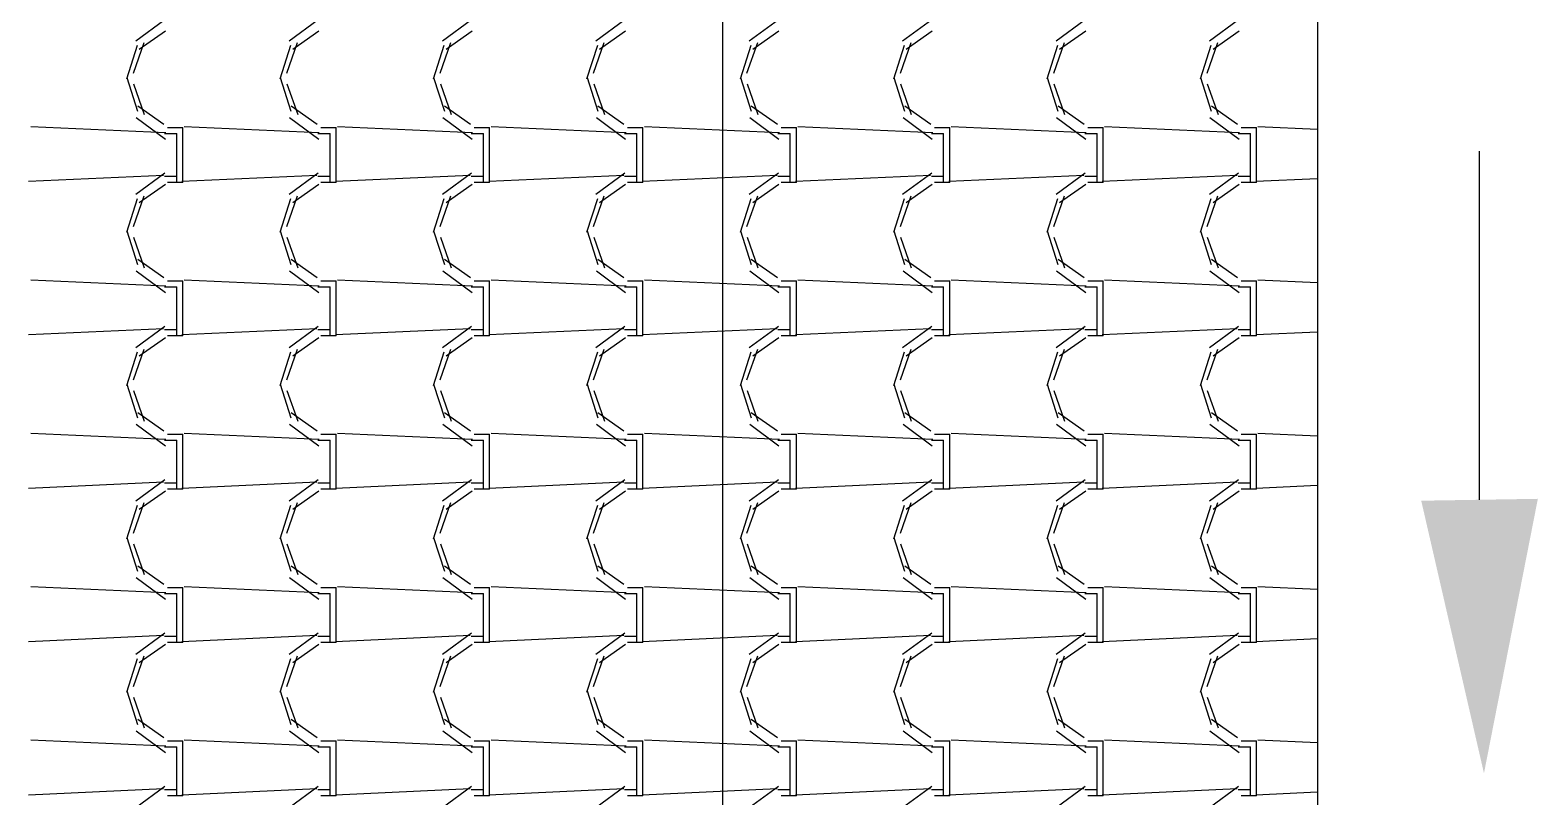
# Model space of a CAD drawing. Header units: millimetres. Extents: x -336 to -33, y -135 to 770.
# Drawn here: x -307.576 to -304.627, y 717.507 to 719.007 of the extents above; entities that cross this region are included whole.
import ezdxf

# ---------------------------------------------------------------- set-up
doc = ezdxf.new("R2010")
doc.units = ezdxf.units.MM
doc.header["$LTSCALE"] = 50
doc.header["$MEASUREMENT"] = 0
for name, color, linetype in [('-HIDRO', 8, 'CONTINUOUS'), ('AF', 5, 'CONTINUOUS'), ('TUBULAÇÃO_ESGOTO', 5, 'CONTINUOUS')]:
    doc.layers.add(name, color=color, linetype=linetype)

msp = doc.modelspace()

# ---------------------------------------------------------------- linework, layer by layer
at = {"layer": '-HIDRO', "linetype": 'Continuous'}
for p, q in [((-305.058, 719.1028), (-305.058, 712.4028)), ((-307.3126, 719.0275), (-307.3696, 718.9855)), ((-307.3115, 719.0054), (-307.3625, 718.9694)), ((-307.0126, 719.0275), (-307.0696, 718.9855)), ((-307.0115, 719.0054), (-307.0625, 718.9694)), ((-306.7126, 719.0275), (-306.7696, 718.9855)), ((-306.7115, 719.0054), (-306.7625, 718.9694)), ((-306.4126, 719.0275), (-306.4696, 718.9855)), ((-306.4115, 719.0054), (-306.4625, 718.9694)), ((-306.1126, 719.0275), (-306.1696, 718.9855)), ((-306.1115, 719.0054), (-306.1625, 718.9694)), ((-305.8126, 719.0275), (-305.8696, 718.9855)), ((-305.8115, 719.0054), (-305.8625, 718.9694)), ((-305.5126, 719.0275), (-305.5696, 718.9855)), ((-305.5115, 719.0054), (-305.5625, 718.9694)), ((-305.2126, 719.0275), (-305.2696, 718.9855)), ((-305.2115, 719.0054), (-305.2625, 718.9694)), ((-307.3666, 718.9774), (-307.3876, 718.9114)), ((-307.3538, 718.9824), (-307.3748, 718.9224)), ((-307.0666, 718.9774), (-307.0876, 718.9114)), ((-307.0538, 718.9824), (-307.0748, 718.9224)), ((-306.7666, 718.9774), (-306.7876, 718.9114)), ((-306.7538, 718.9824), (-306.7748, 718.9224)), ((-306.4666, 718.9774), (-306.4876, 718.9114)), ((-306.4538, 718.9824), (-306.4748, 718.9224)), ((-306.1666, 718.9774), (-306.1876, 718.9114)), ((-306.1537, 718.9824), (-306.1747, 718.9224)), ((-305.8666, 718.9774), (-305.8876, 718.9114)), ((-305.8537, 718.9824), (-305.8747, 718.9224)), ((-305.5666, 718.9774), (-305.5876, 718.9114)), ((-305.5537, 718.9824), (-305.5747, 718.9224)), ((-305.2665, 718.9774), (-305.2875, 718.9114)), ((-305.2537, 718.9824), (-305.2747, 718.9224)), ((-307.3869, 718.9146), (-307.3659, 718.8486)), ((-307.0869, 718.9146), (-307.0659, 718.8486)), ((-306.7869, 718.9146), (-306.7659, 718.8486)), ((-306.4869, 718.9146), (-306.4659, 718.8486)), ((-306.1869, 718.9146), (-306.1659, 718.8486)), ((-305.8869, 718.9146), (-305.8659, 718.8486)), ((-305.5869, 718.9146), (-305.5659, 718.8486)), ((-305.2869, 718.9146), (-305.2659, 718.8486)), ((-307.3737, 718.9021), (-307.3527, 718.8421)), ((-307.0737, 718.9021), (-307.0527, 718.8421)), ((-306.7737, 718.9021), (-306.7527, 718.8421)), ((-306.4737, 718.902), (-306.4527, 718.842)), ((-306.1737, 718.902), (-306.1527, 718.842)), ((-305.8737, 718.902), (-305.8527, 718.842)), ((-305.5737, 718.902), (-305.5527, 718.842)), ((-305.2737, 718.902), (-305.2527, 718.842)), ((-307.3656, 718.8592), (-307.3146, 718.8232)), ((-307.0656, 718.8592), (-307.0146, 718.8232)), ((-306.7656, 718.8592), (-306.7146, 718.8232)), ((-306.4656, 718.8592), (-306.4146, 718.8232)), ((-306.1656, 718.8592), (-306.1146, 718.8232)), ((-305.8656, 718.8592), (-305.8146, 718.8232)), ((-305.5656, 718.8592), (-305.5146, 718.8232)), ((-305.2656, 718.8592), (-305.2146, 718.8232)), ((-307.3686, 718.8361), (-307.3116, 718.7941)), ((-307.0686, 718.8361), (-307.0116, 718.7941)), ((-306.7686, 718.8361), (-306.7116, 718.7941)), ((-306.4686, 718.8361), (-306.4116, 718.7941)), ((-306.1686, 718.8361), (-306.1116, 718.7941)), ((-305.8686, 718.8361), (-305.8116, 718.7941)), ((-305.5686, 718.8361), (-305.5116, 718.7941)), ((-305.2686, 718.8361), (-305.2116, 718.7941)), ((-307.3106, 718.806), (-307.5746, 718.818)), ((-307.3134, 718.8049), (-307.2894, 718.8049)), ((-307.3074, 718.8169), (-307.2774, 718.8169)), ((-307.2894, 718.7209), (-307.2894, 718.8049)), ((-307.2774, 718.7209), (-307.2774, 718.8169)), ((-307.0106, 718.806), (-307.2746, 718.818)), ((-307.0134, 718.8049), (-306.9894, 718.8049)), ((-307.0074, 718.8169), (-306.9774, 718.8169)), ((-306.9894, 718.7209), (-306.9894, 718.8049)), ((-306.9774, 718.7209), (-306.9774, 718.8169)), ((-306.7106, 718.806), (-306.9746, 718.818)), ((-306.7134, 718.8049), (-306.6894, 718.8049)), ((-306.7074, 718.8169), (-306.6774, 718.8169)), ((-306.6894, 718.7209), (-306.6894, 718.8049)), ((-306.6774, 718.7209), (-306.6774, 718.8169)), ((-306.4106, 718.806), (-306.6746, 718.818)), ((-306.4134, 718.8049), (-306.3894, 718.8049)), ((-306.4074, 718.8169), (-306.3774, 718.8169)), ((-306.3894, 718.7209), (-306.3894, 718.8049)), ((-306.3774, 718.7209), (-306.3774, 718.8169)), ((-306.1106, 718.806), (-306.3746, 718.818)), ((-306.1134, 718.8049), (-306.0894, 718.8049)), ((-306.1074, 718.8169), (-306.0774, 718.8169)), ((-306.0894, 718.7209), (-306.0894, 718.8049)), ((-306.0774, 718.7209), (-306.0774, 718.8169)), ((-305.8106, 718.806), (-306.0746, 718.818)), ((-305.8134, 718.8049), (-305.7894, 718.8049)), ((-305.8074, 718.8169), (-305.7774, 718.8169)), ((-305.7894, 718.7209), (-305.7894, 718.8049)), ((-305.7774, 718.7209), (-305.7774, 718.8169)), ((-305.5106, 718.806), (-305.7746, 718.818)), ((-305.5134, 718.8049), (-305.4894, 718.8049)), ((-305.5074, 718.8169), (-305.4774, 718.8169)), ((-305.4894, 718.7209), (-305.4894, 718.8049)), ((-305.4774, 718.7209), (-305.4774, 718.8169)), ((-305.2106, 718.806), (-305.4746, 718.818)), ((-305.2134, 718.8049), (-305.1894, 718.8049)), ((-305.2074, 718.8169), (-305.1774, 718.8169)), ((-305.1894, 718.7209), (-305.1894, 718.8049)), ((-305.1774, 718.7209), (-305.1774, 718.8169)), ((-305.058, 718.8127), (-305.1746, 718.818)), ((-307.3151, 718.7228), (-307.5791, 718.7108)), ((-307.3126, 718.7275), (-307.3696, 718.6855)), ((-307.2894, 718.7209), (-307.3134, 718.7209)), ((-307.2774, 718.7089), (-307.3074, 718.7089)), ((-307.2894, 718.7089), (-307.2894, 718.7209)), ((-307.0151, 718.7228), (-307.2791, 718.7108)), ((-307.2774, 718.7089), (-307.2774, 718.7209)), ((-307.0126, 718.7275), (-307.0696, 718.6855)), ((-306.9894, 718.7209), (-307.0134, 718.7209)), ((-306.9774, 718.7089), (-307.0074, 718.7089)), ((-306.9894, 718.7089), (-306.9894, 718.7209)), ((-306.7151, 718.7228), (-306.9791, 718.7108)), ((-306.9774, 718.7089), (-306.9774, 718.7209)), ((-306.7126, 718.7275), (-306.7696, 718.6855)), ((-306.6894, 718.7209), (-306.7134, 718.7209)), ((-306.6774, 718.7089), (-306.7074, 718.7089)), ((-306.6894, 718.7089), (-306.6894, 718.7209)), ((-306.4151, 718.7228), (-306.6791, 718.7108)), ((-306.6774, 718.7089), (-306.6774, 718.7209)), ((-306.4126, 718.7275), (-306.4696, 718.6855)), ((-306.3894, 718.7209), (-306.4134, 718.7209)), ((-306.3774, 718.7089), (-306.4074, 718.7089)), ((-306.3894, 718.7089), (-306.3894, 718.7209)), ((-306.1151, 718.7228), (-306.3791, 718.7108)), ((-306.3774, 718.7089), (-306.3774, 718.7209)), ((-306.1126, 718.7275), (-306.1696, 718.6855)), ((-306.0894, 718.7209), (-306.1134, 718.7209)), ((-306.0774, 718.7089), (-306.1074, 718.7089)), ((-306.0894, 718.7089), (-306.0894, 718.7209)), ((-305.8151, 718.7228), (-306.0791, 718.7108)), ((-306.0774, 718.7089), (-306.0774, 718.7209)), ((-305.8126, 718.7275), (-305.8696, 718.6855)), ((-305.7894, 718.7209), (-305.8134, 718.7209)), ((-305.7774, 718.7089), (-305.8074, 718.7089)), ((-305.7894, 718.7089), (-305.7894, 718.7209)), ((-305.5151, 718.7228), (-305.7791, 718.7108)), ((-305.7774, 718.7089), (-305.7774, 718.7209)), ((-305.5126, 718.7275), (-305.5696, 718.6855)), ((-305.4894, 718.7209), (-305.5134, 718.7209)), ((-305.4774, 718.7089), (-305.5074, 718.7089)), ((-305.4894, 718.7089), (-305.4894, 718.7209)), ((-305.2151, 718.7228), (-305.4791, 718.7108)), ((-305.4774, 718.7089), (-305.4774, 718.7209)), ((-305.2126, 718.7275), (-305.2696, 718.6855)), ((-305.1894, 718.7209), (-305.2134, 718.7209)), ((-305.1774, 718.7089), (-305.2074, 718.7089)), ((-305.1894, 718.7089), (-305.1894, 718.7209)), ((-305.058, 718.7163), (-305.1791, 718.7108)), ((-305.1774, 718.7089), (-305.1774, 718.7209)), ((-307.3666, 718.6774), (-307.3876, 718.6114)), ((-307.3538, 718.6824), (-307.3748, 718.6224)), ((-307.3115, 718.7054), (-307.3625, 718.6694)), ((-307.0666, 718.6774), (-307.0876, 718.6114)), ((-307.0538, 718.6824), (-307.0748, 718.6224)), ((-307.0115, 718.7054), (-307.0625, 718.6694)), ((-306.7666, 718.6774), (-306.7876, 718.6114)), ((-306.7538, 718.6824), (-306.7748, 718.6224)), ((-306.7115, 718.7054), (-306.7625, 718.6694)), ((-306.4666, 718.6774), (-306.4876, 718.6114)), ((-306.4538, 718.6824), (-306.4748, 718.6224)), ((-306.4115, 718.7054), (-306.4625, 718.6694)), ((-306.1666, 718.6774), (-306.1876, 718.6114)), ((-306.1537, 718.6824), (-306.1747, 718.6224)), ((-306.1115, 718.7054), (-306.1625, 718.6694)), ((-305.8666, 718.6774), (-305.8876, 718.6114)), ((-305.8537, 718.6824), (-305.8747, 718.6224)), ((-305.8115, 718.7054), (-305.8625, 718.6694)), ((-305.5666, 718.6774), (-305.5876, 718.6114)), ((-305.5537, 718.6824), (-305.5747, 718.6224)), ((-305.5115, 718.7054), (-305.5625, 718.6694)), ((-305.2665, 718.6774), (-305.2875, 718.6114)), ((-305.2537, 718.6824), (-305.2747, 718.6224)), ((-305.2115, 718.7054), (-305.2625, 718.6694)), ((-307.3869, 718.6146), (-307.3659, 718.5486)), ((-307.3737, 718.6021), (-307.3527, 718.5421)), ((-307.0869, 718.6146), (-307.0659, 718.5486)), ((-307.0737, 718.6021), (-307.0527, 718.5421)), ((-306.7869, 718.6146), (-306.7659, 718.5486)), ((-306.7737, 718.6021), (-306.7527, 718.5421)), ((-306.4869, 718.6146), (-306.4659, 718.5486)), ((-306.4737, 718.6021), (-306.4527, 718.5421)), ((-306.1869, 718.6146), (-306.1659, 718.5486)), ((-306.1737, 718.602), (-306.1527, 718.542)), ((-305.8869, 718.6146), (-305.8659, 718.5486)), ((-305.8737, 718.602), (-305.8527, 718.542)), ((-305.5869, 718.6146), (-305.5659, 718.5486)), ((-305.5737, 718.602), (-305.5527, 718.542)), ((-305.2869, 718.6146), (-305.2659, 718.5486)), ((-305.2737, 718.602), (-305.2527, 718.542)), ((-307.3686, 718.5361), (-307.3116, 718.4941)), ((-307.3656, 718.5592), (-307.3146, 718.5232)), ((-307.0686, 718.5361), (-307.0116, 718.4941)), ((-307.0656, 718.5592), (-307.0146, 718.5232)), ((-306.7686, 718.5361), (-306.7116, 718.4941)), ((-306.7656, 718.5592), (-306.7146, 718.5232)), ((-306.4686, 718.5361), (-306.4116, 718.4941)), ((-306.4656, 718.5592), (-306.4146, 718.5232)), ((-306.1686, 718.5361), (-306.1116, 718.4941)), ((-306.1656, 718.5592), (-306.1146, 718.5232)), ((-305.8686, 718.5361), (-305.8116, 718.4941)), ((-305.8656, 718.5592), (-305.8146, 718.5232)), ((-305.5686, 718.5361), (-305.5116, 718.4941)), ((-305.5656, 718.5592), (-305.5146, 718.5232)), ((-305.2686, 718.5361), (-305.2116, 718.4941)), ((-305.2656, 718.5592), (-305.2146, 718.5232)), ((-307.3106, 718.506), (-307.5746, 718.518)), ((-307.3134, 718.5049), (-307.2894, 718.5049)), ((-307.3074, 718.5169), (-307.2774, 718.5169)), ((-307.2894, 718.4209), (-307.2894, 718.5049)), ((-307.2774, 718.4209), (-307.2774, 718.5169)), ((-307.0106, 718.506), (-307.2746, 718.518)), ((-307.0134, 718.5049), (-306.9894, 718.5049)), ((-307.0074, 718.5169), (-306.9774, 718.5169)), ((-306.9894, 718.4209), (-306.9894, 718.5049)), ((-306.9774, 718.4209), (-306.9774, 718.5169)), ((-306.7106, 718.506), (-306.9746, 718.518)), ((-306.7134, 718.5049), (-306.6894, 718.5049)), ((-306.7074, 718.5169), (-306.6774, 718.5169)), ((-306.6894, 718.4209), (-306.6894, 718.5049)), ((-306.6774, 718.4209), (-306.6774, 718.5169)), ((-306.4106, 718.506), (-306.6746, 718.518)), ((-306.4134, 718.5049), (-306.3894, 718.5049)), ((-306.4074, 718.5169), (-306.3774, 718.5169)), ((-306.3894, 718.4209), (-306.3894, 718.5049)), ((-306.3774, 718.4209), (-306.3774, 718.5169)), ((-306.1106, 718.506), (-306.3746, 718.518)), ((-306.1134, 718.5049), (-306.0894, 718.5049)), ((-306.1074, 718.5169), (-306.0774, 718.5169)), ((-306.0894, 718.4209), (-306.0894, 718.5049)), ((-306.0774, 718.4209), (-306.0774, 718.5169)), ((-305.8106, 718.506), (-306.0746, 718.518)), ((-305.8134, 718.5049), (-305.7894, 718.5049)), ((-305.8074, 718.5169), (-305.7774, 718.5169)), ((-305.7894, 718.4209), (-305.7894, 718.5049)), ((-305.7774, 718.4209), (-305.7774, 718.5169)), ((-305.5106, 718.506), (-305.7746, 718.518)), ((-305.5134, 718.5049), (-305.4894, 718.5049)), ((-305.5074, 718.5169), (-305.4774, 718.5169)), ((-305.4894, 718.4209), (-305.4894, 718.5049)), ((-305.4774, 718.4209), (-305.4774, 718.5169)), ((-305.2106, 718.506), (-305.4746, 718.518)), ((-305.2134, 718.5049), (-305.1894, 718.5049)), ((-305.2074, 718.5169), (-305.1774, 718.5169)), ((-305.1894, 718.4209), (-305.1894, 718.5049)), ((-305.1774, 718.4209), (-305.1774, 718.5169)), ((-305.058, 718.5127), (-305.1746, 718.518)), ((-307.3151, 718.4228), (-307.5791, 718.4108)), ((-307.3126, 718.4275), (-307.3696, 718.3855)), ((-307.2894, 718.4209), (-307.3134, 718.4209)), ((-307.2894, 718.4089), (-307.2894, 718.4209)), ((-307.0151, 718.4228), (-307.2791, 718.4108)), ((-307.2774, 718.4089), (-307.2774, 718.4209)), ((-307.0126, 718.4275), (-307.0696, 718.3855)), ((-306.9894, 718.4209), (-307.0134, 718.4209)), ((-306.9894, 718.4089), (-306.9894, 718.4209)), ((-306.7151, 718.4228), (-306.9791, 718.4108)), ((-306.9774, 718.4089), (-306.9774, 718.4209)), ((-306.7126, 718.4275), (-306.7696, 718.3855)), ((-306.6894, 718.4209), (-306.7134, 718.4209)), ((-306.6894, 718.4089), (-306.6894, 718.4209)), ((-306.4151, 718.4228), (-306.6791, 718.4108)), ((-306.6774, 718.4089), (-306.6774, 718.4209)), ((-306.4126, 718.4275), (-306.4696, 718.3855)), ((-306.3894, 718.4209), (-306.4134, 718.4209)), ((-306.3894, 718.4089), (-306.3894, 718.4209)), ((-306.1151, 718.4228), (-306.3791, 718.4108)), ((-306.3774, 718.4089), (-306.3774, 718.4209)), ((-306.1126, 718.4275), (-306.1696, 718.3855)), ((-306.0894, 718.4209), (-306.1134, 718.4209)), ((-306.0894, 718.4089), (-306.0894, 718.4209)), ((-305.8151, 718.4228), (-306.0791, 718.4108)), ((-306.0774, 718.4089), (-306.0774, 718.4209)), ((-305.8126, 718.4275), (-305.8696, 718.3855)), ((-305.7894, 718.4209), (-305.8134, 718.4209)), ((-305.7894, 718.4089), (-305.7894, 718.4209)), ((-305.5151, 718.4228), (-305.7791, 718.4108)), ((-305.7774, 718.4089), (-305.7774, 718.4209)), ((-305.5126, 718.4275), (-305.5696, 718.3855)), ((-305.4894, 718.4209), (-305.5134, 718.4209)), ((-305.4894, 718.4089), (-305.4894, 718.4209)), ((-305.2151, 718.4228), (-305.4791, 718.4108)), ((-305.4774, 718.4089), (-305.4774, 718.4209)), ((-305.2126, 718.4275), (-305.2696, 718.3855)), ((-305.1894, 718.4209), (-305.2134, 718.4209)), ((-305.1894, 718.4089), (-305.1894, 718.4209)), ((-305.058, 718.4163), (-305.1791, 718.4108)), ((-305.1774, 718.4089), (-305.1774, 718.4209)), ((-307.3538, 718.3824), (-307.3748, 718.3224)), ((-307.3115, 718.4054), (-307.3625, 718.3694)), ((-307.2774, 718.4089), (-307.3074, 718.4089)), ((-307.0538, 718.3824), (-307.0748, 718.3224)), ((-307.0115, 718.4054), (-307.0625, 718.3694)), ((-306.9774, 718.4089), (-307.0074, 718.4089)), ((-306.7538, 718.3824), (-306.7748, 718.3224)), ((-306.7115, 718.4054), (-306.7625, 718.3694)), ((-306.6774, 718.4089), (-306.7074, 718.4089)), ((-306.4538, 718.3824), (-306.4748, 718.3224)), ((-306.4115, 718.4054), (-306.4625, 718.3694)), ((-306.3774, 718.4089), (-306.4074, 718.4089)), ((-306.1537, 718.3824), (-306.1747, 718.3224)), ((-306.1115, 718.4054), (-306.1625, 718.3694)), ((-306.0774, 718.4089), (-306.1074, 718.4089)), ((-305.8537, 718.3824), (-305.8747, 718.3224)), ((-305.8115, 718.4054), (-305.8625, 718.3694)), ((-305.7774, 718.4089), (-305.8074, 718.4089)), ((-305.5537, 718.3824), (-305.5747, 718.3224)), ((-305.5115, 718.4054), (-305.5625, 718.3694)), ((-305.4774, 718.4089), (-305.5074, 718.4089)), ((-305.2537, 718.3824), (-305.2747, 718.3224)), ((-305.2115, 718.4054), (-305.2625, 718.3694)), ((-305.1774, 718.4089), (-305.2074, 718.4089)), ((-307.3666, 718.3774), (-307.3876, 718.3114)), ((-307.0666, 718.3774), (-307.0876, 718.3114)), ((-306.7666, 718.3774), (-306.7876, 718.3114)), ((-306.4666, 718.3774), (-306.4876, 718.3114)), ((-306.1666, 718.3774), (-306.1876, 718.3114)), ((-305.8666, 718.3774), (-305.8876, 718.3114)), ((-305.5666, 718.3774), (-305.5876, 718.3114)), ((-305.2665, 718.3774), (-305.2875, 718.3114)), ((-307.3869, 718.3146), (-307.3659, 718.2486)), ((-307.3737, 718.3021), (-307.3527, 718.2421)), ((-307.0869, 718.3146), (-307.0659, 718.2486)), ((-307.0737, 718.3021), (-307.0527, 718.2421)), ((-306.7869, 718.3146), (-306.7659, 718.2486)), ((-306.7737, 718.3021), (-306.7527, 718.2421)), ((-306.4869, 718.3146), (-306.4659, 718.2486)), ((-306.4737, 718.3021), (-306.4527, 718.2421)), ((-306.1869, 718.3146), (-306.1659, 718.2486)), ((-306.1737, 718.302), (-306.1527, 718.242)), ((-305.8869, 718.3146), (-305.8659, 718.2486)), ((-305.8737, 718.302), (-305.8527, 718.242)), ((-305.5869, 718.3146), (-305.5659, 718.2486)), ((-305.5737, 718.302), (-305.5527, 718.242)), ((-305.2869, 718.3146), (-305.2659, 718.2486)), ((-305.2737, 718.302), (-305.2527, 718.242)), ((-307.3686, 718.2361), (-307.3116, 718.1941)), ((-307.3656, 718.2592), (-307.3146, 718.2232)), ((-307.0686, 718.2361), (-307.0116, 718.1941)), ((-307.0656, 718.2592), (-307.0146, 718.2232)), ((-306.7686, 718.2361), (-306.7116, 718.1941)), ((-306.7656, 718.2592), (-306.7146, 718.2232)), ((-306.4686, 718.2361), (-306.4116, 718.1941)), ((-306.4656, 718.2592), (-306.4146, 718.2232)), ((-306.1686, 718.2361), (-306.1116, 718.1941)), ((-306.1656, 718.2592), (-306.1146, 718.2232)), ((-305.8686, 718.2361), (-305.8116, 718.1941)), ((-305.8656, 718.2592), (-305.8146, 718.2232)), ((-305.5686, 718.2361), (-305.5116, 718.1941)), ((-305.5656, 718.2592), (-305.5146, 718.2232)), ((-305.2686, 718.2361), (-305.2116, 718.1941)), ((-305.2656, 718.2592), (-305.2146, 718.2232)), ((-307.3106, 718.206), (-307.5746, 718.218)), ((-307.3074, 718.2169), (-307.2774, 718.2169)), ((-307.2774, 718.1209), (-307.2774, 718.2169)), ((-307.0106, 718.206), (-307.2746, 718.218)), ((-307.0074, 718.2169), (-306.9774, 718.2169)), ((-306.9774, 718.1209), (-306.9774, 718.2169)), ((-306.7106, 718.206), (-306.9746, 718.218)), ((-306.7074, 718.2169), (-306.6774, 718.2169)), ((-306.6774, 718.1209), (-306.6774, 718.2169)), ((-306.4106, 718.206), (-306.6746, 718.218)), ((-306.4074, 718.2169), (-306.3774, 718.2169)), ((-306.3774, 718.1209), (-306.3774, 718.2169)), ((-306.1106, 718.206), (-306.3746, 718.218)), ((-306.1074, 718.2169), (-306.0774, 718.2169)), ((-306.0774, 718.1209), (-306.0774, 718.2169)), ((-305.8106, 718.206), (-306.0746, 718.218)), ((-305.8074, 718.2169), (-305.7774, 718.2169)), ((-305.7774, 718.1209), (-305.7774, 718.2169)), ((-305.5106, 718.206), (-305.7746, 718.218)), ((-305.5074, 718.2169), (-305.4774, 718.2169)), ((-305.4774, 718.1209), (-305.4774, 718.2169)), ((-305.2106, 718.206), (-305.4746, 718.218)), ((-305.2074, 718.2169), (-305.1774, 718.2169)), ((-305.1774, 718.1209), (-305.1774, 718.2169)), ((-305.058, 718.2127), (-305.1746, 718.218)), ((-307.3134, 718.2049), (-307.2894, 718.2049)), ((-307.2894, 718.1209), (-307.2894, 718.2049)), ((-307.0134, 718.2049), (-306.9894, 718.2049)), ((-306.9894, 718.1209), (-306.9894, 718.2049)), ((-306.7134, 718.2049), (-306.6894, 718.2049)), ((-306.6894, 718.1209), (-306.6894, 718.2049)), ((-306.4134, 718.2049), (-306.3894, 718.2049)), ((-306.3894, 718.1209), (-306.3894, 718.2049)), ((-306.1134, 718.2049), (-306.0894, 718.2049)), ((-306.0894, 718.1209), (-306.0894, 718.2049)), ((-305.8134, 718.2049), (-305.7894, 718.2049)), ((-305.7894, 718.1209), (-305.7894, 718.2049)), ((-305.5134, 718.2049), (-305.4894, 718.2049)), ((-305.4894, 718.1209), (-305.4894, 718.2049)), ((-305.2134, 718.2049), (-305.1894, 718.2049)), ((-305.1894, 718.1209), (-305.1894, 718.2049)), ((-307.3151, 718.1227), (-307.5791, 718.1107)), ((-307.3126, 718.1275), (-307.3696, 718.0855)), ((-307.2894, 718.1209), (-307.3134, 718.1209)), ((-307.2894, 718.1089), (-307.2894, 718.1209)), ((-307.0151, 718.1227), (-307.2791, 718.1107)), ((-307.2774, 718.1089), (-307.2774, 718.1209)), ((-307.0126, 718.1275), (-307.0696, 718.0855)), ((-306.9894, 718.1209), (-307.0134, 718.1209)), ((-306.9894, 718.1089), (-306.9894, 718.1209)), ((-306.7151, 718.1227), (-306.9791, 718.1107)), ((-306.9774, 718.1089), (-306.9774, 718.1209)), ((-306.7126, 718.1275), (-306.7696, 718.0855)), ((-306.6894, 718.1209), (-306.7134, 718.1209)), ((-306.6894, 718.1089), (-306.6894, 718.1209)), ((-306.4151, 718.1227), (-306.6791, 718.1107)), ((-306.6774, 718.1089), (-306.6774, 718.1209)), ((-306.4126, 718.1275), (-306.4696, 718.0855)), ((-306.3894, 718.1209), (-306.4134, 718.1209)), ((-306.3894, 718.1089), (-306.3894, 718.1209)), ((-306.1151, 718.1227), (-306.3791, 718.1107)), ((-306.3774, 718.1089), (-306.3774, 718.1209)), ((-306.1126, 718.1275), (-306.1696, 718.0855)), ((-306.0894, 718.1209), (-306.1134, 718.1209)), ((-306.0894, 718.1089), (-306.0894, 718.1209)), ((-305.8151, 718.1227), (-306.0791, 718.1107)), ((-306.0774, 718.1089), (-306.0774, 718.1209)), ((-305.8126, 718.1275), (-305.8696, 718.0855)), ((-305.7894, 718.1209), (-305.8134, 718.1209)), ((-305.7894, 718.1089), (-305.7894, 718.1209)), ((-305.5151, 718.1227), (-305.7791, 718.1107)), ((-305.7774, 718.1089), (-305.7774, 718.1209)), ((-305.5126, 718.1275), (-305.5696, 718.0855)), ((-305.4894, 718.1209), (-305.5134, 718.1209)), ((-305.4894, 718.1089), (-305.4894, 718.1209)), ((-305.2151, 718.1227), (-305.4791, 718.1107)), ((-305.4774, 718.1089), (-305.4774, 718.1209)), ((-305.2126, 718.1276), (-305.2696, 718.0856)), ((-305.1894, 718.1209), (-305.2134, 718.1209)), ((-305.1894, 718.1089), (-305.1894, 718.1209)), ((-305.1774, 718.1089), (-305.1774, 718.1209)), ((-307.3115, 718.1054), (-307.3625, 718.0694)), ((-307.2774, 718.1089), (-307.3074, 718.1089)), ((-307.0115, 718.1054), (-307.0625, 718.0694)), ((-306.9774, 718.1089), (-307.0074, 718.1089)), ((-306.7115, 718.1054), (-306.7625, 718.0694)), ((-306.6774, 718.1089), (-306.7074, 718.1089)), ((-306.4115, 718.1054), (-306.4625, 718.0694)), ((-306.3774, 718.1089), (-306.4074, 718.1089)), ((-306.1115, 718.1054), (-306.1625, 718.0694)), ((-306.0774, 718.1089), (-306.1074, 718.1089)), ((-305.8115, 718.1054), (-305.8625, 718.0694)), ((-305.7774, 718.1089), (-305.8074, 718.1089)), ((-305.5115, 718.1054), (-305.5625, 718.0694)), ((-305.4774, 718.1089), (-305.5074, 718.1089)), ((-305.2115, 718.1054), (-305.2625, 718.0694)), ((-305.1774, 718.1089), (-305.2074, 718.1089)), ((-305.058, 718.1163), (-305.1791, 718.1107)), ((-307.3666, 718.0774), (-307.3876, 718.0114)), ((-307.3538, 718.0824), (-307.3748, 718.0224)), ((-307.0666, 718.0774), (-307.0876, 718.0114)), ((-307.0538, 718.0824), (-307.0748, 718.0224)), ((-306.7666, 718.0774), (-306.7876, 718.0114)), ((-306.7538, 718.0824), (-306.7748, 718.0224)), ((-306.4666, 718.0774), (-306.4876, 718.0114)), ((-306.4538, 718.0824), (-306.4748, 718.0224)), ((-306.1666, 718.0774), (-306.1876, 718.0114)), ((-306.1537, 718.0824), (-306.1747, 718.0224)), ((-305.8666, 718.0774), (-305.8876, 718.0114)), ((-305.8537, 718.0824), (-305.8747, 718.0224)), ((-305.5666, 718.0774), (-305.5876, 718.0114)), ((-305.5537, 718.0824), (-305.5747, 718.0224)), ((-305.2665, 718.0774), (-305.2875, 718.0114)), ((-305.2537, 718.0825), (-305.2747, 718.0225)), ((-307.3869, 718.0146), (-307.3659, 717.9486)), ((-307.3737, 718.0021), (-307.3527, 717.9421)), ((-307.0869, 718.0146), (-307.0659, 717.9486)), ((-307.0737, 718.0021), (-307.0527, 717.9421)), ((-306.7869, 718.0146), (-306.7659, 717.9486)), ((-306.7737, 718.0021), (-306.7527, 717.9421)), ((-306.4869, 718.0146), (-306.4659, 717.9486)), ((-306.4737, 718.0021), (-306.4527, 717.9421)), ((-306.1869, 718.0146), (-306.1659, 717.9486)), ((-306.1737, 718.002), (-306.1527, 717.942)), ((-305.8869, 718.0146), (-305.8659, 717.9486)), ((-305.8737, 718.002), (-305.8527, 717.942)), ((-305.5869, 718.0146), (-305.5659, 717.9486)), ((-305.5737, 718.002), (-305.5527, 717.942)), ((-305.2869, 718.0146), (-305.2659, 717.9486)), ((-305.2737, 718.002), (-305.2527, 717.942)), ((-307.3656, 717.9592), (-307.3146, 717.9232)), ((-307.0656, 717.9592), (-307.0146, 717.9232)), ((-306.7656, 717.9592), (-306.7146, 717.9232)), ((-306.4656, 717.9592), (-306.4146, 717.9232)), ((-306.1656, 717.9592), (-306.1146, 717.9232)), ((-305.8656, 717.9592), (-305.8146, 717.9232)), ((-305.5656, 717.9592), (-305.5146, 717.9232)), ((-305.2656, 717.9592), (-305.2146, 717.9232)), ((-307.3106, 717.906), (-307.5746, 717.918)), ((-307.3686, 717.9361), (-307.3116, 717.8941)), ((-307.3074, 717.9169), (-307.2774, 717.9169)), ((-307.2774, 717.8209), (-307.2774, 717.9169)), ((-307.0106, 717.906), (-307.2746, 717.918)), ((-307.0686, 717.9361), (-307.0116, 717.8941)), ((-307.0074, 717.9169), (-306.9774, 717.9169)), ((-306.9774, 717.8209), (-306.9774, 717.9169)), ((-306.7106, 717.906), (-306.9746, 717.918)), ((-306.7686, 717.9361), (-306.7116, 717.8941)), ((-306.7074, 717.9169), (-306.6774, 717.9169)), ((-306.6774, 717.8209), (-306.6774, 717.9169)), ((-306.4106, 717.906), (-306.6746, 717.918)), ((-306.4686, 717.9361), (-306.4116, 717.8941)), ((-306.4074, 717.9169), (-306.3774, 717.9169)), ((-306.3774, 717.8209), (-306.3774, 717.9169)), ((-306.1106, 717.906), (-306.3746, 717.918)), ((-306.1686, 717.9361), (-306.1116, 717.8941)), ((-306.1074, 717.9169), (-306.0774, 717.9169)), ((-306.0774, 717.8209), (-306.0774, 717.9169)), ((-305.8106, 717.906), (-306.0746, 717.918)), ((-305.8686, 717.9361), (-305.8116, 717.8941)), ((-305.8074, 717.9169), (-305.7774, 717.9169)), ((-305.7774, 717.8209), (-305.7774, 717.9169)), ((-305.5106, 717.906), (-305.7746, 717.918)), ((-305.5686, 717.9361), (-305.5116, 717.8941)), ((-305.5074, 717.9169), (-305.4774, 717.9169)), ((-305.4774, 717.8209), (-305.4774, 717.9169)), ((-305.2106, 717.906), (-305.4746, 717.918)), ((-305.2686, 717.9361), (-305.2116, 717.8941)), ((-305.2074, 717.9169), (-305.1774, 717.9169)), ((-305.1774, 717.8209), (-305.1774, 717.9169)), ((-305.058, 717.9127), (-305.1746, 717.918)), ((-307.3134, 717.9049), (-307.2894, 717.9049)), ((-307.2894, 717.8209), (-307.2894, 717.9049)), ((-307.0134, 717.9049), (-306.9894, 717.9049)), ((-306.9894, 717.8209), (-306.9894, 717.9049)), ((-306.7134, 717.9049), (-306.6894, 717.9049)), ((-306.6894, 717.8209), (-306.6894, 717.9049)), ((-306.4134, 717.9049), (-306.3894, 717.9049)), ((-306.3894, 717.8209), (-306.3894, 717.9049)), ((-306.1134, 717.9049), (-306.0894, 717.9049)), ((-306.0894, 717.8209), (-306.0894, 717.9049)), ((-305.8134, 717.9049), (-305.7894, 717.9049)), ((-305.7894, 717.8209), (-305.7894, 717.9049)), ((-305.5134, 717.9049), (-305.4894, 717.9049)), ((-305.4894, 717.8209), (-305.4894, 717.9049)), ((-305.2134, 717.9049), (-305.1894, 717.9049)), ((-305.1894, 717.8209), (-305.1894, 717.9049)), ((-307.3151, 717.8227), (-307.5791, 717.8107)), ((-307.3126, 717.8275), (-307.3696, 717.7855)), ((-307.0151, 717.8227), (-307.2791, 717.8107)), ((-307.0126, 717.8275), (-307.0696, 717.7855)), ((-306.7151, 717.8227), (-306.9791, 717.8107)), ((-306.7126, 717.8275), (-306.7696, 717.7855)), ((-306.4151, 717.8227), (-306.6791, 717.8107)), ((-306.4126, 717.8275), (-306.4696, 717.7855)), ((-306.1151, 717.8227), (-306.3791, 717.8107)), ((-306.1126, 717.8275), (-306.1696, 717.7855)), ((-305.8151, 717.8227), (-306.0791, 717.8107)), ((-305.8126, 717.8275), (-305.8696, 717.7855)), ((-305.5151, 717.8227), (-305.7791, 717.8107)), ((-305.5126, 717.8276), (-305.5696, 717.7856)), ((-305.2151, 717.8227), (-305.4791, 717.8107)), ((-305.2126, 717.8276), (-305.2696, 717.7856)), ((-307.3115, 717.8054), (-307.3625, 717.7694)), ((-307.2894, 717.8209), (-307.3134, 717.8209)), ((-307.2774, 717.8089), (-307.3074, 717.8089)), ((-307.2894, 717.8089), (-307.2894, 717.8209)), ((-307.2774, 717.8089), (-307.2774, 717.8209)), ((-307.0115, 717.8054), (-307.0625, 717.7694)), ((-306.9894, 717.8209), (-307.0134, 717.8209)), ((-306.9774, 717.8089), (-307.0074, 717.8089)), ((-306.9894, 717.8089), (-306.9894, 717.8209)), ((-306.9774, 717.8089), (-306.9774, 717.8209)), ((-306.7115, 717.8054), (-306.7625, 717.7694)), ((-306.6894, 717.8209), (-306.7134, 717.8209)), ((-306.6774, 717.8089), (-306.7074, 717.8089)), ((-306.6894, 717.8089), (-306.6894, 717.8209)), ((-306.6774, 717.8089), (-306.6774, 717.8209)), ((-306.4115, 717.8054), (-306.4625, 717.7694)), ((-306.3894, 717.8209), (-306.4134, 717.8209)), ((-306.3774, 717.8089), (-306.4074, 717.8089)), ((-306.3894, 717.8089), (-306.3894, 717.8209)), ((-306.3774, 717.8089), (-306.3774, 717.8209)), ((-306.1115, 717.8054), (-306.1625, 717.7694)), ((-306.0894, 717.8209), (-306.1134, 717.8209)), ((-306.0774, 717.8089), (-306.1074, 717.8089)), ((-306.0894, 717.8089), (-306.0894, 717.8209)), ((-306.0774, 717.8089), (-306.0774, 717.8209)), ((-305.8115, 717.8054), (-305.8625, 717.7694)), ((-305.7894, 717.8209), (-305.8134, 717.8209)), ((-305.7774, 717.8089), (-305.8074, 717.8089)), ((-305.7894, 717.8089), (-305.7894, 717.8209)), ((-305.7774, 717.8089), (-305.7774, 717.8209)), ((-305.5115, 717.8054), (-305.5625, 717.7694)), ((-305.4894, 717.8209), (-305.5134, 717.8209)), ((-305.4774, 717.8089), (-305.5074, 717.8089)), ((-305.4894, 717.8089), (-305.4894, 717.8209)), ((-305.4774, 717.8089), (-305.4774, 717.8209)), ((-305.2115, 717.8054), (-305.2625, 717.7694)), ((-305.1894, 717.8209), (-305.2134, 717.8209)), ((-305.1774, 717.8089), (-305.2074, 717.8089)), ((-305.1894, 717.8089), (-305.1894, 717.8209)), ((-305.058, 717.8163), (-305.1791, 717.8107)), ((-305.1774, 717.8089), (-305.1774, 717.8209)), ((-307.3666, 717.7774), (-307.3876, 717.7114)), ((-307.3538, 717.7824), (-307.3748, 717.7224)), ((-307.0666, 717.7774), (-307.0876, 717.7114)), ((-307.0538, 717.7824), (-307.0748, 717.7224)), ((-306.7666, 717.7774), (-306.7876, 717.7114)), ((-306.7538, 717.7824), (-306.7748, 717.7224)), ((-306.4666, 717.7774), (-306.4876, 717.7114)), ((-306.4538, 717.7824), (-306.4748, 717.7224)), ((-306.1666, 717.7774), (-306.1876, 717.7114)), ((-306.1537, 717.7824), (-306.1747, 717.7224)), ((-305.8666, 717.7774), (-305.8876, 717.7114)), ((-305.8537, 717.7824), (-305.8747, 717.7224)), ((-305.5666, 717.7774), (-305.5876, 717.7114)), ((-305.5537, 717.7824), (-305.5747, 717.7224)), ((-305.2665, 717.7774), (-305.2875, 717.7114)), ((-305.2537, 717.7825), (-305.2747, 717.7225)), ((-307.3869, 717.7146), (-307.3659, 717.6486)), ((-307.0869, 717.7146), (-307.0659, 717.6486)), ((-306.7869, 717.7146), (-306.7659, 717.6486)), ((-306.4869, 717.7146), (-306.4659, 717.6486)), ((-306.1869, 717.7146), (-306.1659, 717.6486)), ((-305.8869, 717.7146), (-305.8659, 717.6486)), ((-305.5869, 717.7146), (-305.5659, 717.6486)), ((-305.2869, 717.7146), (-305.2659, 717.6486)), ((-307.3737, 717.7021), (-307.3527, 717.6421)), ((-307.0737, 717.7021), (-307.0527, 717.6421)), ((-306.7737, 717.7021), (-306.7527, 717.6421)), ((-306.4737, 717.7021), (-306.4527, 717.6421)), ((-306.1737, 717.7021), (-306.1527, 717.6421)), ((-305.8737, 717.702), (-305.8527, 717.642)), ((-305.5737, 717.702), (-305.5527, 717.642)), ((-305.2737, 717.702), (-305.2527, 717.642)), ((-307.3656, 717.6592), (-307.3146, 717.6232)), ((-307.0656, 717.6592), (-307.0146, 717.6232)), ((-306.7656, 717.6592), (-306.7146, 717.6232)), ((-306.4656, 717.6592), (-306.4146, 717.6232)), ((-306.1656, 717.6592), (-306.1146, 717.6232)), ((-305.8656, 717.6592), (-305.8146, 717.6232)), ((-305.5656, 717.6592), (-305.5146, 717.6232)), ((-305.2656, 717.6592), (-305.2146, 717.6232)), ((-307.3106, 717.606), (-307.5746, 717.618)), ((-307.3686, 717.6361), (-307.3116, 717.5941)), ((-307.3074, 717.6169), (-307.2774, 717.6169)), ((-307.2774, 717.5209), (-307.2774, 717.6169)), ((-307.0106, 717.606), (-307.2746, 717.618)), ((-307.0686, 717.6361), (-307.0116, 717.5941)), ((-307.0074, 717.6169), (-306.9774, 717.6169)), ((-306.9774, 717.5209), (-306.9774, 717.6169)), ((-306.7106, 717.606), (-306.9746, 717.618)), ((-306.7686, 717.6361), (-306.7116, 717.5941)), ((-306.7074, 717.6169), (-306.6774, 717.6169)), ((-306.6774, 717.5209), (-306.6774, 717.6169)), ((-306.4106, 717.606), (-306.6746, 717.618)), ((-306.4686, 717.6361), (-306.4116, 717.5941)), ((-306.4074, 717.6169), (-306.3774, 717.6169)), ((-306.3774, 717.5209), (-306.3774, 717.6169)), ((-306.1106, 717.606), (-306.3746, 717.618)), ((-306.1686, 717.6361), (-306.1116, 717.5941)), ((-306.1074, 717.6169), (-306.0774, 717.6169)), ((-306.0774, 717.5209), (-306.0774, 717.6169)), ((-305.8106, 717.606), (-306.0746, 717.618)), ((-305.8686, 717.6361), (-305.8116, 717.5941)), ((-305.8074, 717.6169), (-305.7774, 717.6169)), ((-305.7774, 717.5209), (-305.7774, 717.6169)), ((-305.5106, 717.606), (-305.7746, 717.618)), ((-305.5686, 717.6361), (-305.5116, 717.5941)), ((-305.5074, 717.6169), (-305.4774, 717.6169)), ((-305.4774, 717.5209), (-305.4774, 717.6169)), ((-305.2106, 717.606), (-305.4746, 717.618)), ((-305.2686, 717.6361), (-305.2116, 717.5941)), ((-305.2074, 717.6169), (-305.1774, 717.6169)), ((-305.1774, 717.5209), (-305.1774, 717.6169)), ((-305.058, 717.6127), (-305.1746, 717.618)), ((-307.3134, 717.6049), (-307.2894, 717.6049)), ((-307.2894, 717.5209), (-307.2894, 717.6049)), ((-307.0134, 717.6049), (-306.9894, 717.6049)), ((-306.9894, 717.5209), (-306.9894, 717.6049)), ((-306.7134, 717.6049), (-306.6894, 717.6049)), ((-306.6894, 717.5209), (-306.6894, 717.6049)), ((-306.4134, 717.6049), (-306.3894, 717.6049)), ((-306.3894, 717.5209), (-306.3894, 717.6049)), ((-306.1134, 717.6049), (-306.0894, 717.6049)), ((-306.0894, 717.5209), (-306.0894, 717.6049)), ((-305.8134, 717.6049), (-305.7894, 717.6049)), ((-305.7894, 717.5209), (-305.7894, 717.6049)), ((-305.5134, 717.6049), (-305.4894, 717.6049)), ((-305.4894, 717.5209), (-305.4894, 717.6049)), ((-305.2134, 717.6049), (-305.1894, 717.6049)), ((-305.1894, 717.5209), (-305.1894, 717.6049)), ((-307.3126, 717.5275), (-307.3696, 717.4855)), ((-307.0126, 717.5275), (-307.0696, 717.4855)), ((-306.7126, 717.5275), (-306.7696, 717.4855)), ((-306.4126, 717.5275), (-306.4696, 717.4855)), ((-306.1126, 717.5275), (-306.1696, 717.4855)), ((-305.8126, 717.5276), (-305.8696, 717.4856)), ((-305.5126, 717.5276), (-305.5696, 717.4856)), ((-305.2126, 717.5276), (-305.2696, 717.4856)), ((-307.3151, 717.5227), (-307.5791, 717.5107)), ((-307.2894, 717.5209), (-307.3134, 717.5209)), ((-307.2774, 717.5089), (-307.3074, 717.5089)), ((-307.2894, 717.5089), (-307.2894, 717.5209)), ((-307.0151, 717.5227), (-307.2791, 717.5107)), ((-307.2774, 717.5089), (-307.2774, 717.5209)), ((-306.9894, 717.5209), (-307.0134, 717.5209)), ((-306.9774, 717.5089), (-307.0074, 717.5089)), ((-306.9894, 717.5089), (-306.9894, 717.5209)), ((-306.7151, 717.5227), (-306.9791, 717.5107)), ((-306.9774, 717.5089), (-306.9774, 717.5209)), ((-306.6894, 717.5209), (-306.7134, 717.5209)), ((-306.6774, 717.5089), (-306.7074, 717.5089)), ((-306.6894, 717.5089), (-306.6894, 717.5209)), ((-306.4151, 717.5227), (-306.6791, 717.5107)), ((-306.6774, 717.5089), (-306.6774, 717.5209)), ((-306.3894, 717.5209), (-306.4134, 717.5209)), ((-306.3774, 717.5089), (-306.4074, 717.5089)), ((-306.3894, 717.5089), (-306.3894, 717.5209)), ((-306.1151, 717.5227), (-306.3791, 717.5107)), ((-306.3774, 717.5089), (-306.3774, 717.5209)), ((-306.0894, 717.5209), (-306.1134, 717.5209)), ((-306.0774, 717.5089), (-306.1074, 717.5089)), ((-306.0894, 717.5089), (-306.0894, 717.5209)), ((-305.8151, 717.5227), (-306.0791, 717.5107)), ((-306.0774, 717.5089), (-306.0774, 717.5209)), ((-305.7894, 717.5209), (-305.8134, 717.5209)), ((-305.7774, 717.5089), (-305.8074, 717.5089)), ((-305.7894, 717.5089), (-305.7894, 717.5209)), ((-305.5151, 717.5227), (-305.7791, 717.5107)), ((-305.7774, 717.5089), (-305.7774, 717.5209)), ((-305.4894, 717.5209), (-305.5134, 717.5209)), ((-305.4774, 717.5089), (-305.5074, 717.5089)), ((-305.4894, 717.5089), (-305.4894, 717.5209)), ((-305.2151, 717.5227), (-305.4791, 717.5107)), ((-305.4774, 717.5089), (-305.4774, 717.5209)), ((-305.1894, 717.5209), (-305.2134, 717.5209)), ((-305.1774, 717.5089), (-305.2074, 717.5089)), ((-305.1894, 717.5089), (-305.1894, 717.5209)), ((-305.058, 717.5163), (-305.1791, 717.5107)), ((-305.1774, 717.5089), (-305.1774, 717.5209))]:
    msp.add_line(p, q, dxfattribs=at)
at = {"layer": 'AF'}
for p, q in [((-306.221, 712.2912), (-306.221, 729.5449)), ((-304.7413, 718.0883), (-304.7413, 718.7703))]:
    msp.add_line(p, q, dxfattribs=at)
at = {"layer": 'TUBULAÇÃO_ESGOTO'}
msp.add_solid([(-304.7326, 717.5532), (-304.8553, 718.0865), (-304.6272, 718.0902)], dxfattribs=at)

doc.saveas('drawing.dxf')
